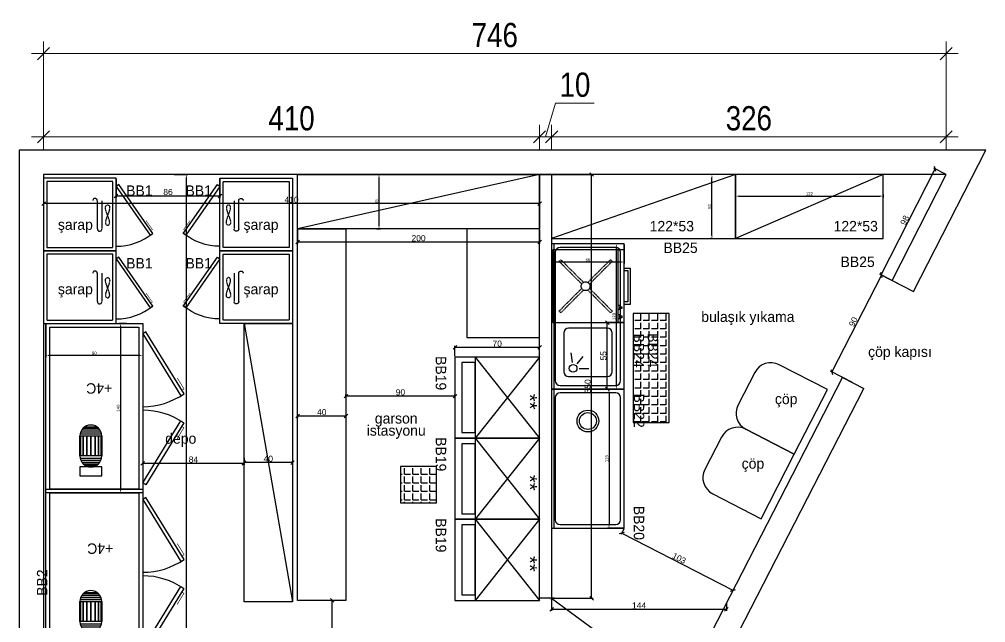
# Model space of a CAD drawing. Header units: millimetres. Extents: x -44968 to 8528, y -5302 to 23637.
# Drawn here: x -36218 to -35420, y 1274 to 1773 of the extents above; entities that cross this region are included whole.
import ezdxf
from ezdxf.enums import TextEntityAlignment as Align

# ---------------------------------------------------------------- set-up
doc = ezdxf.new("R2010")
doc.units = ezdxf.units.MM
doc.linetypes.add('DASHED', pattern=[0.75, 0.5, -0.25])
doc.layers.get('Defpoints').update_dxf_attribs({"color": 250})
doc.layers.add('Auto-SilikCizgiler', color=251, linetype='Continuous', lineweight=9)
doc.layers.add('S2000-002 Çizgi', color=7, linetype='Continuous')
doc.styles.add('olcu yazı', font='ARIALN.TTF')
doc.styles.get("Standard").update_dxf_attribs({"font": 'arial.ttf'})
doc.styles.add('TAKSİM', font='GOTHIC.TTF', dxfattribs={"height": 20})
doc.dimstyles.new('ISO-25', dxfattribs={"dimtxt": 2.5, "dimasz": 2.5, "dimexe": 1.25, "dimexo": 0.625, "dimtad": 1, "dimtxsty": 'Standard', "dimcen": 2.5, "dimadec": 0, "dimazin": 0, "dimtfac": 1, "dimtmove": 0, "dimatfit": 3, "dimfxl": 1, "dimarcsym": 0})
doc.dimstyles.new('OLCU50', dxfattribs={"dimtxt": 5, "dimasz": 3, "dimexe": 1.25, "dimexo": 0.625, "dimtad": 1, "dimdec": 0, "dimtxsty": 'Standard', "dimblk": 'OBLIQUE', "dimcen": 2.5, "dimclrd": 256, "dimclre": 251, "dimclrt": 25, "dimadec": 0, "dimazin": 0, "dimtfac": 1, "dimtdec": 0, "dimtmove": 0, "dimatfit": 3, "dimldrblk": 'OBLIQUE', "dimfxl": 1, "dimarcsym": 0})
doc.dimstyles.new('sinerji 1-10', dxfattribs={"dimscale": 10, "dimtxt": 2, "dimasz": 1, "dimexe": 1, "dimexo": 2, "dimgap": 0.5, "dimtad": 1, "dimdec": 1, "dimzin": 12, "dimtxsty": 'olcu yazı', "dimblk": 'OBLIQUE', "dimcen": 0.2, "dimdle": 1, "dimclrd": 256, "dimclre": 256, "dimclrt": 256, "dimadec": 0, "dimazin": 1, "dimtfac": 1, "dimtdec": 1, "dimtmove": 0, "dimatfit": 3, "dimldrblk": 'OBLIQUE', "dimfxl": 1.25, "dimlwd": -1, "dimlwe": -1, "dimarcsym": 0})

# ---------------------------------------------------------------- blocks, each defined once
blk = doc.blocks.new('A$C7ae13fb3')
at = {"layer": 'S2000-002 Çizgi'}
for points in [[(45.64, 90.27), (5.23, 62.13), (6.76, 60), (47.18, 88.14)], [(60, 60), (0, 60), (0, 0), (60, 0)]]:
    blk.add_lwpolyline(points, close=True, dxfattribs=at)
at = {"layer": 'S2000-002 Çizgi', "const_width": 0.438}
blk.add_lwpolyline([(43.3, 88.59), (42.31, 89.96), (36.44, 85.74), (34.94, 84.66)], dxfattribs=at)
at = {"layer": 'S2000-002 Çizgi', "linetype": 'DASHED'}
blk.add_lwpolyline([(57.37, 57.37), (2.63, 57.37), (2.63, 2.63), (57.37, 2.63)], close=True, dxfattribs=at)
for points in [[(18.58, 48.28), (41.95, 48.28, -1), (41.95, 44.48)], [(41.95, 44.48), (18.58, 44.48, 1), (18.58, 40.67)]]:
    blk.add_lwpolyline(points, format="xyb", dxfattribs=at)
at = {"layer": 'S2000-002 Çizgi', "linetype": 'DASHED', "ltscale": 0.1}
blk.add_lwpolyline([(36.6, 54.69), (35.32, 54.54), (33.83, 54.14), (32.19, 53.58), (30.49, 52.93), (28.78, 52.29), (27.15, 51.73), (25.66, 51.33), (24.38, 51.18), (23.38, 51.33), (22.66, 51.73), (22.24, 52.29), (22.09, 52.93), (22.24, 53.58), (22.66, 54.14), (23.38, 54.54), (24.38, 54.69), (25.66, 54.54), (27.15, 54.14), (28.78, 53.58), (30.49, 52.93), (32.19, 52.29), (33.83, 51.73), (35.32, 51.33), (36.6, 51.18), (37.6, 51.33), (38.31, 51.73), (38.74, 52.29), (38.89, 52.93), (38.74, 53.58), (38.31, 54.14), (37.6, 54.54)], close=True, dxfattribs=at)
at = {"layer": 'S2000-002 Çizgi'}
blk.add_arc((8.07, 60), 48.18, 0, 38.867, dxfattribs=at)
blk = doc.blocks.new('A$C167b831c')
blk.add_line((132.94, 31.57), (131.29, 34.24))
at = {"layer": 'S2000-002 Çizgi', "color": 4}
for p, q in [((22.98, 82.16), (22.98, 72.13)), ((24.1, 83.53), (24.1, 70.76)), ((25.47, 84.65), (25.47, 69.64)), ((27.03, 85.49), (27.03, 68.81)), ((28.73, 86), (28.73, 68.29)), ((48.8, 86), (48.8, 68.29)), ((50.49, 85.49), (50.49, 68.81)), ((52.05, 84.65), (52.05, 69.64)), ((53.42, 83.53), (53.42, 70.76)), ((54.54, 82.16), (54.54, 72.13))]:
    blk.add_line(p, q, dxfattribs=at)
at = {"layer": 'S2000-002 Çizgi'}
for p, q in [((131.29, 34.24), (80.18, 2.67)), ((81.83, 0), (132.94, 31.57)), ((80.18, 2.67), (81.83, 0))]:
    blk.add_line(p, q, dxfattribs=at)
for points in [[(0, 114.24), (140, 114.24), (140, 34.24), (0, 34.24)], [(57.82, 0.16), (6.61, 31.56), (8.25, 34.24), (59.46, 2.83)]]:
    blk.add_lwpolyline(points, close=True, dxfattribs=at)
at = {"layer": 'S2000-002 Çizgi', "linetype": 'DASHED'}
blk.add_lwpolyline([(3.13, 111.1), (136.87, 111.1), (136.87, 37.37), (3.13, 37.37)], close=True, dxfattribs=at)
at = {"layer": 'S2000-002 Çizgi', "color": 4}
for points in [[(21.46, 86.17), (13.94, 86.17), (13.94, 68.12), (21.46, 68.12)], [(30.49, 86.17), (47.04, 86.17), (47.04, 68.12), (30.49, 68.12)], [(30.49, 85.49), (47.04, 85.49), (47.04, 83.53), (30.49, 83.53)], [(30.49, 83.53), (47.04, 83.53), (47.04, 80.6), (30.49, 80.6)], [(30.49, 80.6), (47.04, 80.6), (47.04, 77.15), (30.49, 77.15)], [(30.49, 77.15), (47.04, 77.15), (47.04, 73.69), (30.49, 73.69)], [(30.49, 73.69), (47.04, 73.69), (47.04, 70.76), (30.49, 70.76)], [(30.49, 70.76), (47.04, 70.76), (47.04, 68.81), (30.49, 68.81)]]:
    blk.add_lwpolyline(points, close=True, dxfattribs=at)
at = {"layer": 'S2000-002 Çizgi', "const_width": 0.522}
for points in [[(54.89, 1.95), (53.83, 0.23), (46.47, 4.74), (44.59, 5.9)], [(84.75, 1.81), (85.81, 0.09), (93.15, 4.62), (95.03, 5.78)]]:
    blk.add_lwpolyline(points, dxfattribs=at)
at = {"layer": 'S2000-002 Çizgi', "color": 4}
for centre, start, end in [((30.49, 77.15), 90, 270), ((47.04, 77.15), 270, 90)]:
    blk.add_arc(centre, 9.03, start, end, dxfattribs=at)
at = {"layer": 'S2000-002 Çizgi'}
for centre, start, end in [((8.25, 34.24), 325.48839, 0), ((131.29, 34.24), 180, 214.69254)]:
    blk.add_arc(centre, 60.07, start, end, dxfattribs=at)
blk = doc.blocks.new('A$C521B02A0')
at = {"layer": 'S2000-002 Çizgi'}
blk.add_line((6.65, 10), (10.64, 10), dxfattribs=at)
for points in [[(0, 64), (0, 10), (60, 10), (60, 64)], [(0, 64), (0, 5), (60, 5), (60, 64)], [(3, 10), (6.65, 10), (6.65, 8.54), (3, 8.54)], [(3.97, 8.54), (5.43, 8.54), (5.43, 7.08), (3.97, 7.08)], [(10.64, 10), (14.29, 10), (14.29, 8.54), (10.64, 8.54)], [(11.61, 8.54), (13.07, 8.54), (13.07, 7.08), (11.61, 7.08)], [(45, 0), (15, 0), (15, 5), (45, 5)], [(43, 2), (17, 2), (17, 5), (43, 5)]]:
    blk.add_lwpolyline(points, close=True, dxfattribs=at)
at = {"layer": 'S2000-002 Çizgi', "linetype": 'DASHED'}
for points in [[(8.08, 57.42), (9.49, 58.84)], [(8.08, 57.42), (26.83, 38.67)], [(9.49, 58.84), (28.24, 40.09)], [(31.86, 40.19), (50.51, 58.84)], [(33.27, 38.77), (51.92, 57.42)], [(50.51, 58.84), (51.92, 57.42)], [(26.73, 35.06), (8.08, 16.41)], [(28.14, 33.64), (9.49, 15)], [(31.76, 33.74), (50.51, 15)], [(33.17, 35.16), (51.92, 16.41)], [(9.49, 15), (8.08, 16.41)], [(50.51, 15), (51.92, 16.41)]]:
    blk.add_lwpolyline(points, dxfattribs=at)
blk.add_circle((30, 36.92), 3.63, dxfattribs=at)
blk = doc.blocks.new('A$C8f6c1ec8')
at = {"layer": 'S2000-002 Çizgi'}
for points in [[(70, 0), (70, 67), (0, 67), (0, 0)], [(64.36, 4.59), (64.36, 62.41), (53.09, 62.41), (53.09, 4.59)]]:
    blk.add_lwpolyline(points, close=True, dxfattribs=at)
for points in [[(53.09, 0), (0, 67)], [(0, 0), (53.09, 67)], [(53.09, 0), (53.09, 67)]]:
    blk.add_lwpolyline(points, dxfattribs=at)
blk.add_text('**', height=12, rotation=90, dxfattribs=at).set_placement((13.99, 30.35))
blk = doc.blocks.new('_OBLIQUE')
at = {"color": 0, "linetype": 'ByBlock'}
blk.add_line((-0.5, -0.5), (0.5, 0.5), dxfattribs=at)
blk = doc.blocks.new('*D88')
at = {"layer": 'Auto-SilikCizgiler', "transparency": 16777216}
for p, q in [((-36198.49, 1664.72), (-36198.49, 1685.84)), ((-35788.49, 1664.72), (-35788.49, 1685.84)), ((-36208.49, 1675.84), (-35778.49, 1675.84))]:
    blk.add_line(p, q, dxfattribs=at)
at = {"layer": 'Defpoints', "color": 0, "transparency": 16777216}
for p in [(-35788.49, 1675.84), (-36198.49, 1644.72), (-35788.49, 1644.72)]:
    blk.add_point(p, dxfattribs=at)
at = {"layer": 'Auto-SilikCizgiler', "transparency": 16777216, "xscale": 10, "yscale": 10, "zscale": 10, "rotation": 180}
blk.add_blockref('_OBLIQUE', (-36198.49, 1675.84), dxfattribs=at)
at = {"layer": 'Auto-SilikCizgiler', "transparency": 16777216, "xscale": 10, "yscale": 10, "zscale": 10}
blk.add_blockref('_OBLIQUE', (-35788.49, 1675.84), dxfattribs=at)
at = {"layer": 'Auto-SilikCizgiler', "transparency": 16777216, "insert": (-35993.49, 1691.05), "char_height": 20, "attachment_point": 5, "style": 'olcu yazı'}
blk.add_mtext('410', dxfattribs=at)
blk = doc.blocks.new('*D89')
at = {"layer": 'Auto-SilikCizgiler', "transparency": 16777216}
for p, q in [((-35783.49, 1675.84), (-35775.18, 1703.55)), ((-35775.18, 1703.55), (-35743.28, 1703.55)), ((-35788.49, 1664.72), (-35788.49, 1685.84)), ((-35778.49, 1664.72), (-35778.49, 1685.84)), ((-35798.49, 1675.84), (-35768.49, 1675.84))]:
    blk.add_line(p, q, dxfattribs=at)
at = {"layer": 'Defpoints', "color": 0, "transparency": 16777216}
for p in [(-35778.49, 1675.84), (-35788.49, 1644.72), (-35778.49, 1644.72)]:
    blk.add_point(p, dxfattribs=at)
at = {"layer": 'Auto-SilikCizgiler', "transparency": 16777216, "xscale": 10, "yscale": 10, "zscale": 10, "rotation": 180}
blk.add_blockref('_OBLIQUE', (-35788.49, 1675.84), dxfattribs=at)
at = {"layer": 'Auto-SilikCizgiler', "transparency": 16777216, "xscale": 10, "yscale": 10, "zscale": 10}
blk.add_blockref('_OBLIQUE', (-35778.49, 1675.84), dxfattribs=at)
at = {"layer": 'Auto-SilikCizgiler', "transparency": 16777216, "insert": (-35759.23, 1718.76), "char_height": 20, "attachment_point": 5, "style": 'olcu yazı'}
blk.add_mtext('10', dxfattribs=at)
blk = doc.blocks.new('*D90')
at = {"layer": 'Auto-SilikCizgiler', "transparency": 16777216}
for p, q in [((-35778.49, 1664.72), (-35778.49, 1685.84)), ((-35452.49, 1664.72), (-35452.49, 1685.84)), ((-35788.49, 1675.84), (-35442.49, 1675.84))]:
    blk.add_line(p, q, dxfattribs=at)
at = {"layer": 'Defpoints', "color": 0, "transparency": 16777216}
for p in [(-35452.49, 1675.84), (-35778.49, 1644.72), (-35452.49, 1644.72)]:
    blk.add_point(p, dxfattribs=at)
at = {"layer": 'Auto-SilikCizgiler', "transparency": 16777216, "xscale": 10, "yscale": 10, "zscale": 10, "rotation": 180}
blk.add_blockref('_OBLIQUE', (-35778.49, 1675.84), dxfattribs=at)
at = {"layer": 'Auto-SilikCizgiler', "transparency": 16777216, "xscale": 10, "yscale": 10, "zscale": 10}
blk.add_blockref('_OBLIQUE', (-35452.49, 1675.84), dxfattribs=at)
at = {"layer": 'Auto-SilikCizgiler', "transparency": 16777216, "insert": (-35615.49, 1691.05), "char_height": 20, "attachment_point": 5, "style": 'olcu yazı'}
blk.add_mtext('326', dxfattribs=at)
blk = doc.blocks.new('*D92')
at = {"color": 251, "lineweight": -2, "transparency": 16777216}
for p, q in [((-36032.7, 1407.28), (-36032.7, 1407.91)), ((-35992.7, 1407.28), (-35992.7, 1407.91))]:
    blk.add_line(p, q, dxfattribs=at)
at = {"lineweight": -2, "transparency": 16777216}
blk.add_line((-35992.7, 1406.66), (-36032.7, 1406.66), dxfattribs=at)
at = {"layer": 'Defpoints', "color": 0, "transparency": 16777216}
for p in [(-36032.7, 1406.66), (-36032.7, 1406.66), (-35992.7, 1406.66)]:
    blk.add_point(p, dxfattribs=at)
at = {"lineweight": -2, "transparency": 16777216, "xscale": 3, "yscale": 3, "zscale": 3, "rotation": 180}
blk.add_blockref('_OBLIQUE', (-36032.7, 1406.66), dxfattribs=at)
at = {"lineweight": -2, "transparency": 16777216, "xscale": 3, "yscale": 3, "zscale": 3}
blk.add_blockref('_OBLIQUE', (-35992.7, 1406.66), dxfattribs=at)
at = {"color": 25, "transparency": 16777216, "insert": (-36012.7, 1409.84), "char_height": 5, "attachment_point": 5}
blk.add_mtext('40', dxfattribs=at)
blk = doc.blocks.new('*D93')
at = {"color": 251, "lineweight": -2, "transparency": 16777216}
for p, q in [((-36116.47, 1410.6), (-36116.47, 1404.72)), ((-36032.7, 1410.6), (-36032.7, 1404.72))]:
    blk.add_line(p, q, dxfattribs=at)
at = {"lineweight": -2, "transparency": 16777216}
blk.add_line((-36032.7, 1405.97), (-36116.47, 1405.97), dxfattribs=at)
at = {"layer": 'Defpoints', "color": 0, "transparency": 16777216}
for p in [(-36116.47, 1411.23), (-36116.47, 1405.97), (-36032.7, 1411.23)]:
    blk.add_point(p, dxfattribs=at)
at = {"lineweight": -2, "transparency": 16777216, "xscale": 3, "yscale": 3, "zscale": 3, "rotation": 180}
blk.add_blockref('_OBLIQUE', (-36116.47, 1405.97), dxfattribs=at)
at = {"lineweight": -2, "transparency": 16777216, "xscale": 3, "yscale": 3, "zscale": 3}
blk.add_blockref('_OBLIQUE', (-36032.7, 1405.97), dxfattribs=at)
at = {"color": 25, "transparency": 16777216, "insert": (-36074.58, 1409.15), "char_height": 5, "attachment_point": 5}
blk.add_mtext('84', dxfattribs=at)
blk = doc.blocks.new('*D94')
at = {"color": 251, "lineweight": -2, "transparency": 16777216}
for p, q in [((-36138.49, 1641.03), (-36138.49, 1625.81)), ((-36052.7, 1641.03), (-36052.7, 1625.81))]:
    blk.add_line(p, q, dxfattribs=at)
at = {"lineweight": -2, "transparency": 16777216}
blk.add_line((-36138.49, 1627.06), (-36052.7, 1627.06), dxfattribs=at)
at = {"layer": 'Defpoints', "color": 0, "transparency": 16777216}
for p in [(-36138.49, 1641.66), (-36052.7, 1641.66), (-36052.7, 1627.06)]:
    blk.add_point(p, dxfattribs=at)
at = {"lineweight": -2, "transparency": 16777216, "xscale": 3, "yscale": 3, "zscale": 3, "rotation": 180}
blk.add_blockref('_OBLIQUE', (-36138.49, 1627.06), dxfattribs=at)
at = {"lineweight": -2, "transparency": 16777216, "xscale": 3, "yscale": 3, "zscale": 3}
blk.add_blockref('_OBLIQUE', (-36052.7, 1627.06), dxfattribs=at)
at = {"color": 25, "transparency": 16777216, "insert": (-36095.6, 1630.23), "char_height": 5, "attachment_point": 5}
blk.add_mtext('86', dxfattribs=at)
blk = doc.blocks.new('*D95')
at = {"color": 251, "lineweight": -2, "transparency": 16777216}
for p, q in [((-35988.49, 1445.66), (-35988.49, 1443.91)), ((-35948.49, 1445.66), (-35948.49, 1443.91))]:
    blk.add_line(p, q, dxfattribs=at)
at = {"lineweight": -2, "transparency": 16777216}
blk.add_line((-35948.49, 1445.16), (-35988.49, 1445.16), dxfattribs=at)
at = {"layer": 'Defpoints', "color": 0, "transparency": 16777216}
for p in [(-35988.49, 1446.29), (-35948.49, 1446.29), (-35988.49, 1445.16)]:
    blk.add_point(p, dxfattribs=at)
at = {"lineweight": -2, "transparency": 16777216, "xscale": 3, "yscale": 3, "zscale": 3, "rotation": 180}
blk.add_blockref('_OBLIQUE', (-35988.49, 1445.16), dxfattribs=at)
at = {"lineweight": -2, "transparency": 16777216, "xscale": 3, "yscale": 3, "zscale": 3}
blk.add_blockref('_OBLIQUE', (-35948.49, 1445.16), dxfattribs=at)
at = {"color": 25, "transparency": 16777216, "insert": (-35968.49, 1448.34), "char_height": 5, "attachment_point": 5}
blk.add_mtext('40', dxfattribs=at)
blk = doc.blocks.new('*D96')
at = {"color": 251, "lineweight": -2, "transparency": 16777216}
for p, q in [((-35858.49, 1494.48), (-35858.49, 1503.04)), ((-35788.49, 1494.48), (-35788.49, 1503.04))]:
    blk.add_line(p, q, dxfattribs=at)
at = {"lineweight": -2, "transparency": 16777216}
blk.add_line((-35788.49, 1501.79), (-35858.49, 1501.79), dxfattribs=at)
at = {"layer": 'Defpoints', "color": 0, "transparency": 16777216}
for p in [(-35858.49, 1501.79), (-35858.49, 1493.85), (-35788.49, 1493.85)]:
    blk.add_point(p, dxfattribs=at)
at = {"lineweight": -2, "transparency": 16777216, "xscale": 3, "yscale": 3, "zscale": 3, "rotation": 180}
blk.add_blockref('_OBLIQUE', (-35858.49, 1501.79), dxfattribs=at)
at = {"lineweight": -2, "transparency": 16777216, "xscale": 3, "yscale": 3, "zscale": 3}
blk.add_blockref('_OBLIQUE', (-35788.49, 1501.79), dxfattribs=at)
at = {"color": 25, "transparency": 16777216, "insert": (-35823.49, 1504.97), "char_height": 5, "attachment_point": 5}
blk.add_mtext('70', dxfattribs=at)
blk = doc.blocks.new('*D97')
at = {"color": 251, "lineweight": -2, "transparency": 16777216}
for p, q in [((-36198.49, 1644.1), (-36198.49, 1619.39)), ((-35788.49, 1644.1), (-35788.49, 1619.39))]:
    blk.add_line(p, q, dxfattribs=at)
at = {"lineweight": -2, "transparency": 16777216}
blk.add_line((-35788.49, 1620.64), (-36198.49, 1620.64), dxfattribs=at)
at = {"layer": 'Defpoints', "color": 0, "transparency": 16777216}
for p in [(-36198.49, 1644.72), (-35788.49, 1644.72), (-36198.49, 1620.64)]:
    blk.add_point(p, dxfattribs=at)
at = {"lineweight": -2, "transparency": 16777216, "xscale": 3, "yscale": 3, "zscale": 3, "rotation": 180}
blk.add_blockref('_OBLIQUE', (-36198.49, 1620.64), dxfattribs=at)
at = {"lineweight": -2, "transparency": 16777216, "xscale": 3, "yscale": 3, "zscale": 3}
blk.add_blockref('_OBLIQUE', (-35788.49, 1620.64), dxfattribs=at)
at = {"color": 25, "transparency": 16777216, "insert": (-35993.49, 1623.82), "char_height": 5, "attachment_point": 5}
blk.add_mtext('410', dxfattribs=at)
blk = doc.blocks.new('*D75')
at = {"color": 251, "lineweight": -2, "transparency": 16777216}
for p, q in [((-35959.12, 1292.85), (-35961.17, 1292.85)), ((-35959.12, 1170.54), (-35961.17, 1170.54))]:
    blk.add_line(p, q, dxfattribs=at)
at = {"lineweight": -2, "transparency": 16777216}
blk.add_line((-35959.92, 1170.54), (-35959.92, 1292.85), dxfattribs=at)
at = {"layer": 'Defpoints', "color": 0, "transparency": 16777216}
for p in [(-35959.92, 1292.85), (-35958.49, 1292.85), (-35958.49, 1170.54)]:
    blk.add_point(p, dxfattribs=at)
at = {"lineweight": -2, "transparency": 16777216, "xscale": 3, "yscale": 3, "zscale": 3}
for p, rotation in [((-35959.92, 1292.85), 90), ((-35959.92, 1170.54), 270)]:
    blk.add_blockref('_OBLIQUE', p, dxfattribs=dict(at, rotation=rotation))
at = {"color": 25, "transparency": 16777216, "insert": (-35963.06, 1231.7), "char_height": 5, "attachment_point": 5, "rotation": 90}
blk.add_mtext('122', dxfattribs=at)
blk = doc.blocks.new('*D76')
at = {"color": 251, "lineweight": -2, "transparency": 16777216}
for p, q in [((-35778.49, 1294), (-35778.49, 1284.23)), ((-35634, 1290.41), (-35634, 1284.23))]:
    blk.add_line(p, q, dxfattribs=at)
at = {"lineweight": -2, "transparency": 16777216}
blk.add_line((-35778.49, 1285.48), (-35634, 1285.48), dxfattribs=at)
at = {"layer": 'Defpoints', "color": 0, "transparency": 16777216}
for p in [(-35778.49, 1294.63), (-35634, 1291.04), (-35634, 1285.48)]:
    blk.add_point(p, dxfattribs=at)
at = {"lineweight": -2, "transparency": 16777216, "xscale": 3, "yscale": 3, "zscale": 3, "rotation": 180}
blk.add_blockref('_OBLIQUE', (-35778.49, 1285.48), dxfattribs=at)
at = {"lineweight": -2, "transparency": 16777216, "xscale": 3, "yscale": 3, "zscale": 3}
blk.add_blockref('_OBLIQUE', (-35634, 1285.48), dxfattribs=at)
at = {"color": 25, "transparency": 16777216, "insert": (-35706.25, 1288.61), "char_height": 5, "attachment_point": 5}
blk.add_mtext('144', dxfattribs=at)
blk = doc.blocks.new('*D77')
at = {"color": 251, "lineweight": -2, "transparency": 16777216}
for p, q in [((-35778.86, 1294.13), (-35779.24, 1293.62)), ((-35672.57, 1215.77), (-35672.94, 1215.26))]:
    blk.add_line(p, q, dxfattribs=at)
at = {"lineweight": -2, "transparency": 16777216}
blk.add_line((-35778.49, 1294.63), (-35672.2, 1216.27), dxfattribs=at)
at = {"layer": 'Defpoints', "color": 0, "transparency": 16777216}
for p in [(-35778.49, 1294.63), (-35672.2, 1216.27), (-35672.2, 1216.27)]:
    blk.add_point(p, dxfattribs=at)
at = {"lineweight": -2, "transparency": 16777216, "xscale": 3, "yscale": 3, "zscale": 3}
for p, rotation in [((-35778.49, 1294.63), 143.6019910184837), ((-35672.2, 1216.27), 323.6019910184838)]:
    blk.add_blockref('_OBLIQUE', p, dxfattribs=dict(at, rotation=rotation))
at = {"color": 25, "transparency": 16777216, "insert": (-35723.46, 1258.01), "char_height": 5, "attachment_point": 5, "rotation": 323.60199}
blk.add_mtext('132', dxfattribs=at)
blk = doc.blocks.new('*D78')
at = {"color": 251, "lineweight": -2, "transparency": 16777216}
for p, q in [((-35718.78, 1351.85), (-35721.14, 1347.25)), ((-35626.82, 1304.61), (-35629.18, 1300.01))]:
    blk.add_line(p, q, dxfattribs=at)
at = {"lineweight": -2, "transparency": 16777216}
blk.add_line((-35720.57, 1348.36), (-35628.61, 1301.12), dxfattribs=at)
at = {"layer": 'Defpoints', "color": 0, "transparency": 16777216}
for p in [(-35718.49, 1352.41), (-35626.53, 1305.17), (-35628.61, 1301.12)]:
    blk.add_point(p, dxfattribs=at)
at = {"lineweight": -2, "transparency": 16777216, "xscale": 3, "yscale": 3, "zscale": 3}
for p, rotation in [((-35720.57, 1348.36), 152.8101804904642), ((-35628.61, 1301.12), 332.8101804904642)]:
    blk.add_blockref('_OBLIQUE', p, dxfattribs=dict(at, rotation=rotation))
at = {"color": 25, "transparency": 16777216, "insert": (-35673.14, 1327.57), "char_height": 5, "attachment_point": 5, "rotation": 332.81018}
blk.add_mtext('103', dxfattribs=at)
blk = doc.blocks.new('*D79')
at = {"color": 251, "lineweight": -2, "transparency": 16777216}
for p, q in [((-35719.12, 1522.41), (-35733.74, 1522.41)), ((-35719.12, 1467.41), (-35733.74, 1467.41))]:
    blk.add_line(p, q, dxfattribs=at)
at = {"lineweight": -2, "transparency": 16777216}
blk.add_line((-35732.49, 1467.41), (-35732.49, 1522.41), dxfattribs=at)
at = {"layer": 'Defpoints', "color": 0, "transparency": 16777216}
for p in [(-35732.49, 1522.41), (-35718.49, 1522.41), (-35718.49, 1467.41)]:
    blk.add_point(p, dxfattribs=at)
at = {"lineweight": -2, "transparency": 16777216, "xscale": 3, "yscale": 3, "zscale": 3}
for p, rotation in [((-35732.49, 1522.41), 90), ((-35732.49, 1467.41), 270)]:
    blk.add_blockref('_OBLIQUE', p, dxfattribs=dict(at, rotation=rotation))
at = {"color": 25, "transparency": 16777216, "insert": (-35735.66, 1494.91), "char_height": 5, "attachment_point": 5, "rotation": 90}
blk.add_mtext('55', dxfattribs=at)
blk = doc.blocks.new('*D72')
at = {"color": 251, "lineweight": -2, "transparency": 16777216}
for p, q in [((-35777.87, 1644.72), (-35744.19, 1644.72)), ((-35777.87, 1294.63), (-35744.19, 1294.63))]:
    blk.add_line(p, q, dxfattribs=at)
at = {"lineweight": -2, "transparency": 16777216}
blk.add_line((-35745.44, 1294.63), (-35745.44, 1644.72), dxfattribs=at)
at = {"layer": 'Defpoints', "color": 0, "transparency": 16777216}
for p in [(-35778.49, 1644.72), (-35745.44, 1644.72), (-35778.49, 1294.63)]:
    blk.add_point(p, dxfattribs=at)
at = {"lineweight": -2, "transparency": 16777216, "xscale": 3, "yscale": 3, "zscale": 3}
for p, rotation in [((-35745.44, 1644.72), 90), ((-35745.44, 1294.63), 270)]:
    blk.add_blockref('_OBLIQUE', p, dxfattribs=dict(at, rotation=rotation))
at = {"color": 25, "transparency": 16777216, "insert": (-35748.62, 1469.68), "char_height": 5, "attachment_point": 5, "rotation": 90}
blk.add_mtext('350', dxfattribs=at)
blk = doc.blocks.new('*D80')
at = {"lineweight": -2, "transparency": 16777216}
blk.add_line((-35506.12, 1561.72), (-35461.48, 1649.3), dxfattribs=at)
at = {"color": 251, "lineweight": -2, "transparency": 16777216}
for p, q in [((-35453.05, 1645), (-35462.59, 1649.87)), ((-35497.69, 1557.42), (-35507.23, 1562.28))]:
    blk.add_line(p, q, dxfattribs=at)
at = {"layer": 'Defpoints', "color": 0, "transparency": 16777216}
for p in [(-35461.48, 1649.3), (-35452.49, 1644.72), (-35497.13, 1557.14)]:
    blk.add_point(p, dxfattribs=at)
at = {"lineweight": -2, "transparency": 16777216, "xscale": 3, "yscale": 3, "zscale": 3}
for p, rotation in [((-35461.48, 1649.3), 62.99259970448917), ((-35506.12, 1561.72), 242.9925997044892)]:
    blk.add_blockref('_OBLIQUE', p, dxfattribs=dict(at, rotation=rotation))
at = {"color": 25, "transparency": 16777216, "insert": (-35486.63, 1606.95), "char_height": 5, "attachment_point": 5, "rotation": 62.9926}
blk.add_mtext('98', dxfattribs=at)
blk = doc.blocks.new('*D81')
at = {"lineweight": -2, "transparency": 16777216}
blk.add_line((-35505.82, 1561.6), (-35546.92, 1481.53), dxfattribs=at)
at = {"color": 251, "lineweight": -2, "transparency": 16777216}
for p, q in [((-35488.79, 1552.86), (-35506.94, 1562.17)), ((-35529.88, 1472.79), (-35548.03, 1482.1))]:
    blk.add_line(p, q, dxfattribs=at)
at = {"layer": 'Defpoints', "color": 0, "transparency": 16777216}
for p in [(-35488.24, 1552.57), (-35546.92, 1481.53), (-35529.33, 1472.5)]:
    blk.add_point(p, dxfattribs=at)
at = {"lineweight": -2, "transparency": 16777216, "xscale": 3, "yscale": 3, "zscale": 3}
for p, rotation in [((-35505.82, 1561.6), 62.83347369535251), ((-35546.92, 1481.53), 242.8334736953526)]:
    blk.add_blockref('_OBLIQUE', p, dxfattribs=dict(at, rotation=rotation))
at = {"color": 25, "transparency": 16777216, "insert": (-35529.2, 1523.01), "char_height": 5, "attachment_point": 5, "rotation": 62.83347}
blk.add_mtext('90', dxfattribs=at)
blk = doc.blocks.new('*D74')
at = {"layer": 'Auto-SilikCizgiler', "transparency": 16777216}
for p, q in [((-36198.49, 1664.72), (-36198.49, 1754.6)), ((-35452.49, 1664.72), (-35452.49, 1754.6)), ((-36208.49, 1744.6), (-35442.49, 1744.6))]:
    blk.add_line(p, q, dxfattribs=at)
at = {"layer": 'Defpoints', "color": 0, "transparency": 16777216}
for p in [(-35452.49, 1744.6), (-36198.49, 1644.72), (-35452.49, 1644.72)]:
    blk.add_point(p, dxfattribs=at)
at = {"layer": 'Auto-SilikCizgiler', "transparency": 16777216, "xscale": 10, "yscale": 10, "zscale": 10, "rotation": 180}
blk.add_blockref('_OBLIQUE', (-36198.49, 1744.6), dxfattribs=at)
at = {"layer": 'Auto-SilikCizgiler', "transparency": 16777216, "xscale": 10, "yscale": 10, "zscale": 10}
blk.add_blockref('_OBLIQUE', (-35452.49, 1744.6), dxfattribs=at)
at = {"layer": 'Auto-SilikCizgiler', "transparency": 16777216, "insert": (-35825.49, 1759.81), "char_height": 20, "attachment_point": 5, "style": 'olcu yazı'}
blk.add_mtext('746', dxfattribs=at)
blk = doc.blocks.new('*D85')
at = {"color": 251, "lineweight": -2, "transparency": 16777216}
for p, q in [((-35948.49, 1460.98), (-35948.49, 1462.81)), ((-35858.49, 1460.98), (-35858.49, 1462.81))]:
    blk.add_line(p, q, dxfattribs=at)
at = {"lineweight": -2, "transparency": 16777216}
blk.add_line((-35858.49, 1461.56), (-35948.49, 1461.56), dxfattribs=at)
at = {"layer": 'Defpoints', "color": 0, "transparency": 16777216}
for p in [(-35948.49, 1461.56), (-35948.49, 1460.35), (-35858.49, 1460.35)]:
    blk.add_point(p, dxfattribs=at)
at = {"lineweight": -2, "transparency": 16777216, "xscale": 3, "yscale": 3, "zscale": 3, "rotation": 180}
blk.add_blockref('_OBLIQUE', (-35948.49, 1461.56), dxfattribs=at)
at = {"lineweight": -2, "transparency": 16777216, "xscale": 3, "yscale": 3, "zscale": 3}
blk.add_blockref('_OBLIQUE', (-35858.49, 1461.56), dxfattribs=at)
at = {"color": 25, "transparency": 16777216, "insert": (-35903.49, 1464.73), "char_height": 5, "attachment_point": 5}
blk.add_mtext('90', dxfattribs=at)
blk = doc.blocks.new('*D86')
at = {"color": 251, "lineweight": -2, "transparency": 16777216}
for p, q in [((-35988.49, 1599.1), (-35988.49, 1587.66)), ((-35788.49, 1599.1), (-35788.49, 1587.66))]:
    blk.add_line(p, q, dxfattribs=at)
at = {"lineweight": -2, "transparency": 16777216}
blk.add_line((-35788.49, 1588.91), (-35988.49, 1588.91), dxfattribs=at)
at = {"layer": 'Defpoints', "color": 0, "transparency": 16777216}
for p in [(-35988.49, 1599.72), (-35788.49, 1599.72), (-35988.49, 1588.91)]:
    blk.add_point(p, dxfattribs=at)
at = {"lineweight": -2, "transparency": 16777216, "xscale": 3, "yscale": 3, "zscale": 3, "rotation": 180}
blk.add_blockref('_OBLIQUE', (-35988.49, 1588.91), dxfattribs=at)
at = {"lineweight": -2, "transparency": 16777216, "xscale": 3, "yscale": 3, "zscale": 3}
blk.add_blockref('_OBLIQUE', (-35788.49, 1588.91), dxfattribs=at)
at = {"color": 25, "transparency": 16777216, "insert": (-35888.49, 1592.09), "char_height": 5, "attachment_point": 5}
blk.add_mtext('200', dxfattribs=at)
blk = doc.blocks.new('*D477')
at = {"color": 0, "lineweight": -2, "transparency": 16777216}
for p, q in [((-35645.44, 1644.72), (-35647.25, 1644.72)), ((-35646, 1594.22), (-35646, 1642.22)), ((-35645.44, 1591.72), (-35647.25, 1591.72))]:
    blk.add_line(p, q, dxfattribs=at)
at = {"color": 0, "transparency": 16777216}
for points in [[(-35646.42, 1642.22), (-35645.58, 1642.22), (-35646, 1644.72)], [(-35646.42, 1594.22), (-35645.58, 1594.22), (-35646, 1591.72)]]:
    blk.add_solid(points, dxfattribs=at)
at = {"layer": 'Defpoints', "color": 0, "transparency": 16777216}
for p in [(-35646, 1644.72), (-35644.81, 1644.72), (-35644.81, 1591.72)]:
    blk.add_point(p, dxfattribs=at)
at = {"color": 0, "transparency": 16777216, "insert": (-35647.9, 1618.22), "char_height": 2.5, "attachment_point": 5, "rotation": 90}
blk.add_mtext('53', dxfattribs=at)
blk = doc.blocks.new('*D478')
at = {"color": 0, "lineweight": -2, "transparency": 16777216}
for p, q in [((-35778.49, 1586.78), (-35778.49, 1571.13)), ((-35718.49, 1586.78), (-35718.49, 1571.13)), ((-35720.99, 1572.38), (-35775.99, 1572.38))]:
    blk.add_line(p, q, dxfattribs=at)
at = {"color": 0, "transparency": 16777216}
for points in [[(-35775.99, 1572.8), (-35775.99, 1571.97), (-35778.49, 1572.38)], [(-35720.99, 1572.8), (-35720.99, 1571.97), (-35718.49, 1572.38)]]:
    blk.add_solid(points, dxfattribs=at)
at = {"layer": 'Defpoints', "color": 0, "transparency": 16777216}
for p in [(-35778.49, 1587.41), (-35718.49, 1587.41), (-35778.49, 1572.38)]:
    blk.add_point(p, dxfattribs=at)
at = {"color": 0, "transparency": 16777216, "insert": (-35748.49, 1574.28), "char_height": 2.5, "attachment_point": 5}
blk.add_mtext('60', dxfattribs=at)
blk = doc.blocks.new('*D479')
at = {"color": 0, "lineweight": -2, "transparency": 16777216}
for p, q in [((-35719.12, 1587.41), (-35726.31, 1587.41)), ((-35725.06, 1584.91), (-35725.06, 1469.91)), ((-35719.12, 1467.41), (-35726.31, 1467.41))]:
    blk.add_line(p, q, dxfattribs=at)
at = {"color": 0, "transparency": 16777216}
for points in [[(-35725.48, 1584.91), (-35724.64, 1584.91), (-35725.06, 1587.41)], [(-35725.48, 1469.91), (-35724.64, 1469.91), (-35725.06, 1467.41)]]:
    blk.add_solid(points, dxfattribs=at)
at = {"layer": 'Defpoints', "color": 0, "transparency": 16777216}
for p in [(-35718.49, 1587.41), (-35725.06, 1467.41), (-35718.49, 1467.41)]:
    blk.add_point(p, dxfattribs=at)
at = {"color": 0, "transparency": 16777216, "insert": (-35726.96, 1527.41), "char_height": 2.5, "attachment_point": 5, "rotation": 90}
blk.add_mtext('120', dxfattribs=at)
blk = doc.blocks.new('*D480')
at = {"color": 0, "lineweight": -2, "transparency": 16777216}
for p, q in [((-35719.12, 1467.41), (-35732.32, 1467.41)), ((-35731.07, 1464.91), (-35731.07, 1354.91)), ((-35719.12, 1352.41), (-35732.32, 1352.41))]:
    blk.add_line(p, q, dxfattribs=at)
at = {"color": 0, "transparency": 16777216}
for points in [[(-35731.49, 1464.91), (-35730.65, 1464.91), (-35731.07, 1467.41)], [(-35731.49, 1354.91), (-35730.65, 1354.91), (-35731.07, 1352.41)]]:
    blk.add_solid(points, dxfattribs=at)
at = {"layer": 'Defpoints', "color": 0, "transparency": 16777216}
for p in [(-35718.49, 1467.41), (-35731.07, 1352.41), (-35718.49, 1352.41)]:
    blk.add_point(p, dxfattribs=at)
at = {"color": 0, "transparency": 16777216, "insert": (-35732.97, 1409.91), "char_height": 2.5, "attachment_point": 5, "rotation": 90}
blk.add_mtext('115', dxfattribs=at)
blk = doc.blocks.new('*D484')
at = {"color": 0, "lineweight": -2, "transparency": 16777216}
for p, q in [((-36196.47, 1521.03), (-36196.47, 1493.92)), ((-36116.47, 1521.03), (-36116.47, 1493.92)), ((-36118.97, 1495.17), (-36193.97, 1495.17))]:
    blk.add_line(p, q, dxfattribs=at)
at = {"color": 0, "transparency": 16777216}
for points in [[(-36193.97, 1495.59), (-36193.97, 1494.76), (-36196.47, 1495.17)], [(-36118.97, 1495.59), (-36118.97, 1494.76), (-36116.47, 1495.17)]]:
    blk.add_solid(points, dxfattribs=at)
at = {"layer": 'Defpoints', "color": 0, "transparency": 16777216}
for p in [(-36196.47, 1521.66), (-36116.47, 1521.66), (-36196.47, 1495.17)]:
    blk.add_point(p, dxfattribs=at)
at = {"color": 0, "transparency": 16777216, "insert": (-36156.47, 1497.08), "char_height": 2.5, "attachment_point": 5}
blk.add_mtext('80', dxfattribs=at)
blk = doc.blocks.new('*D485')
at = {"color": 0, "lineweight": -2, "transparency": 16777216}
for p, q in [((-36129.95, 1521.66), (-36136.16, 1521.66)), ((-36134.91, 1519.16), (-36134.91, 1384.16)), ((-36117.09, 1381.66), (-36136.16, 1381.66))]:
    blk.add_line(p, q, dxfattribs=at)
at = {"color": 0, "transparency": 16777216}
for points in [[(-36135.33, 1519.16), (-36134.5, 1519.16), (-36134.91, 1521.66)], [(-36135.33, 1384.16), (-36134.5, 1384.16), (-36134.91, 1381.66)]]:
    blk.add_solid(points, dxfattribs=at)
at = {"layer": 'Defpoints', "color": 0, "transparency": 16777216}
for p in [(-36129.32, 1521.66), (-36134.91, 1381.66), (-36116.47, 1381.66)]:
    blk.add_point(p, dxfattribs=at)
at = {"color": 0, "transparency": 16777216, "insert": (-36136.81, 1451.66), "char_height": 2.5, "attachment_point": 5, "rotation": 90}
blk.add_mtext('140', dxfattribs=at)
blk = doc.blocks.new('*D492')
at = {"color": 0, "lineweight": -2, "transparency": 16777216}
for p, q in [((-35923.36, 1644.72), (-35919.97, 1644.72)), ((-35921.22, 1642.22), (-35921.22, 1602.22)), ((-35923.36, 1599.72), (-35919.97, 1599.72))]:
    blk.add_line(p, q, dxfattribs=at)
at = {"color": 0, "transparency": 16777216}
for points in [[(-35921.63, 1642.22), (-35920.8, 1642.22), (-35921.22, 1644.72)], [(-35921.63, 1602.22), (-35920.8, 1602.22), (-35921.22, 1599.72)]]:
    blk.add_solid(points, dxfattribs=at)
at = {"layer": 'Defpoints', "color": 0, "transparency": 16777216}
for p in [(-35923.98, 1644.72), (-35923.98, 1599.72), (-35921.22, 1599.72)]:
    blk.add_point(p, dxfattribs=at)
at = {"color": 0, "transparency": 16777216, "insert": (-35923.11, 1622.22), "char_height": 2.5, "attachment_point": 5, "rotation": 90}
blk.add_mtext('45', dxfattribs=at)
blk = doc.blocks.new('*D493')
at = {"color": 0, "lineweight": -2, "transparency": 16777216}
for p, q in [((-35626.49, 1628.15), (-35626.49, 1625.62)), ((-35623.99, 1626.87), (-35506.99, 1626.87)), ((-35504.49, 1628.15), (-35504.49, 1625.62))]:
    blk.add_line(p, q, dxfattribs=at)
at = {"color": 0, "transparency": 16777216}
for points in [[(-35623.99, 1627.28), (-35623.99, 1626.45), (-35626.49, 1626.87)], [(-35506.99, 1627.28), (-35506.99, 1626.45), (-35504.49, 1626.87)]]:
    blk.add_solid(points, dxfattribs=at)
at = {"layer": 'Defpoints', "color": 0, "transparency": 16777216}
for p in [(-35626.49, 1628.78), (-35504.49, 1628.78), (-35504.49, 1626.87)]:
    blk.add_point(p, dxfattribs=at)
at = {"color": 0, "transparency": 16777216, "insert": (-35565.49, 1628.75), "char_height": 2.5, "attachment_point": 5}
blk.add_mtext('122', dxfattribs=at)
blk = doc.blocks.new('*D510')
at = {"color": 0, "lineweight": -2, "transparency": 16777216}
for p, q in [((-36090.64, 1644.72), (-36079.22, 1644.72)), ((-36080.47, 1642.22), (-36080.47, 877.22)), ((-36090.64, 874.72), (-36079.22, 874.72))]:
    blk.add_line(p, q, dxfattribs=at)
at = {"color": 0, "transparency": 16777216}
for points in [[(-36080.89, 1642.22), (-36080.05, 1642.22), (-36080.47, 1644.72)], [(-36080.89, 877.22), (-36080.05, 877.22), (-36080.47, 874.72)]]:
    blk.add_solid(points, dxfattribs=at)
at = {"layer": 'Defpoints', "color": 0, "transparency": 16777216}
for p in [(-36091.27, 1644.72), (-36091.27, 874.72), (-36080.47, 874.72)]:
    blk.add_point(p, dxfattribs=at)
at = {"color": 0, "transparency": 16777216, "insert": (-36082.37, 1259.72), "char_height": 2.5, "attachment_point": 5, "rotation": 90}
blk.add_mtext('770', dxfattribs=at)

msp = doc.modelspace()

# ---------------------------------------------------------------- hatches: boundary and pattern name
h = msp.add_hatch()
h.set_pattern_fill('ANGLE', color=256, angle=90)
h.set_pattern_definition([(90, (-33630.253, -1821.652), (-6.985, 4e-16), [5.08, -1.905]), (180, (-33630.253, -1821.652), (-9e-16, -6.985), [5.08, -1.905])])
h.paths.add_polyline_path([(-35711.22672, 1439.89907), (-35681.22672, 1439.89907), (-35681.22672, 1529.89907), (-35711.22672, 1529.89907)])
h = msp.add_hatch()
h.set_pattern_fill('ANGLE', color=256)
h.set_pattern_definition([(0, (-39225.116, -677.57), (0, 6.985), [5.08, -1.905]), (90, (-39225.116, -677.57), (-6.985, 4e-16), [5.08, -1.905])])
h.paths.add_polyline_path([(-35903.56457, 1403.40373), (-35903.56457, 1373.40373), (-35873.56457, 1373.40373), (-35873.56457, 1403.40373)])

# ---------------------------------------------------------------- linework, layer by layer
for p, q in [((-35419.74967, 1664.72047), (-36218.49341, 1664.72047)), ((-36218.49341, 1664.72047), (-36218.49341, 858.22075)), ((-35479.33994, 1548.00556), (-35419.74967, 1664.72047)), ((-35452.49341, 1644.72047), (-36198.49341, 1644.72047)), ((-36198.49341, 1644.72047), (-36198.49341, 879.72047)), ((-35788.49341, 1644.72047), (-35988.49341, 1599.72047)), ((-35497.13361, 1557.13713), (-35452.49341, 1644.72047)), ((-36032.69731, 1521.65877), (-35992.69731, 1291.65877)), ((-35845.0852, 879.72047), (-35538.22565, 1477.06563)), ((-35832.86913, 859.72047), (-35520.43198, 1467.93407))]:
    msp.add_line(p, q)
at = {"color": 1}
for p, q in [((-35626.49341, 1644.72047), (-35778.49341, 1591.72047)), ((-35504.49341, 1644.72047), (-35626.49341, 1591.72047))]:
    msp.add_line(p, q, dxfattribs=at)
at = {"color": 9}
for p, q in [((-35497.13361, 1557.13713), (-35479.33994, 1548.00556)), ((-35538.22565, 1477.06563), (-35520.43198, 1467.93407))]:
    msp.add_line(p, q, dxfattribs=at)
for points in [[(-35988.49341, 1644.72047), (-35788.49341, 1644.72047), (-35788.49341, 1599.72047), (-35988.49341, 1599.72047)], [(-35988.49341, 1599.72047), (-35948.49341, 1599.72047), (-35948.49341, 1292.8548), (-35988.49341, 1292.8548)], [(-35788.49341, 1510.07053), (-35788.49341, 1599.72047), (-35848.49341, 1599.72047), (-35848.49341, 1510.07053)], [(-35681.22672, 1439.89907), (-35681.22672, 1529.89907), (-35711.22672, 1529.89907), (-35711.22672, 1439.89907)], [(-36032.69731, 1291.65877), (-36032.69731, 1521.65877), (-35992.69731, 1521.65877), (-35992.69731, 1291.65877)], [(-35903.56457, 1373.40373), (-35873.56457, 1373.40373), (-35873.56457, 1403.40373), (-35903.56457, 1403.40373)]]:
    msp.add_lwpolyline(points, close=True)
at = {"color": 1}
for points in [[(-35788.49341, 1644.72047), (-35778.49341, 1644.72047), (-35778.49341, 1294.62954), (-35788.49341, 1294.62954)], [(-35626.49341, 1644.72047), (-35778.49341, 1644.72047), (-35778.49341, 1591.72047), (-35626.49341, 1591.72047)], [(-35504.49341, 1644.72047), (-35626.49341, 1644.72047), (-35626.49341, 1591.72047), (-35504.49341, 1591.72047)]]:
    msp.add_lwpolyline(points, close=True, dxfattribs=at)
for points in [[(-35550.4411, 1466.94681), (-35590.44672, 1487.55142, 0.414213562), (-35610.65013, 1481.08441), (-35624.38654, 1454.414, 0.414213562), (-35617.91953, 1434.21058), (-35577.91391, 1413.60598)], [(-35577.91391, 1413.60598), (-35617.91953, 1434.21058, 0.414213562), (-35638.12295, 1427.74358), (-35651.85935, 1401.07316, 0.414213562), (-35645.39235, 1380.86975), (-35605.38672, 1360.26514)]]:
    msp.add_lwpolyline(points, format="xyb", close=True, dxfattribs=at)
for radius in [9, 7]:
    msp.add_circle((-35748.49341, 1441.01448), radius, dxfattribs=at)
at = {"layer": 'S2000-002 Çizgi', "color": 1}
for p, q in [((-35761.25556, 1489.45123), (-35762.36822, 1497.26294)), ((-35757.44631, 1488.22104), (-35752.43841, 1494.31873)), ((-35755.78324, 1484.31239), (-35747.89268, 1484.31239))]:
    msp.add_line(p, q, dxfattribs=at)
for points in [[(-35776.49341, 1467.40882), (-35776.49341, 1587.40882), (-35778.49341, 1587.40882), (-35778.49341, 1467.40882)], [(-35718.49341, 1467.40882), (-35718.49341, 1587.40882), (-35778.49341, 1587.40882), (-35778.49341, 1467.40882)], [(-35776.49341, 1352.40882), (-35776.49341, 1467.40882), (-35778.49341, 1467.40882), (-35778.49341, 1352.40882)], [(-35718.49341, 1352.40882), (-35718.49341, 1467.40882), (-35778.49341, 1467.40882), (-35778.49341, 1352.40882)]]:
    msp.add_lwpolyline(points, close=True, dxfattribs=at)
for points in [[(-35721.49341, 1474.40882), (-35721.49341, 1580.40882, 0.414213562), (-35725.49341, 1584.40882), (-35771.49341, 1584.40882, 0.414213562), (-35775.49341, 1580.40882), (-35775.49341, 1474.40882, 0.414213562), (-35771.49341, 1470.40882), (-35725.49341, 1470.40882, 0.414213562)], [(-35728.49341, 1481.79355), (-35728.49341, 1513.79355, 0.414213562), (-35732.49341, 1517.79355), (-35764.49341, 1517.79355, 0.414213562), (-35768.49341, 1513.79355), (-35768.49341, 1481.79355, 0.414213562), (-35764.49341, 1477.79355), (-35732.49341, 1477.79355, 0.414213562)], [(-35721.49341, 1359.40882), (-35721.49341, 1460.40882, 0.414213562), (-35725.49341, 1464.40882), (-35771.49341, 1464.40882, 0.414213562), (-35775.49341, 1460.40882), (-35775.49341, 1359.40882, 0.414213562), (-35771.49341, 1355.40882), (-35725.49341, 1355.40882, 0.414213562)]]:
    msp.add_lwpolyline(points, format="xyb", close=True, dxfattribs=at)
msp.add_circle((-35760.74877, 1484.50776), 3.18792, dxfattribs=at)

# ---------------------------------------------------------------- block references
for name, p, rotation in [('A$C7ae13fb3', (-36198.49341, 1641.65877), 270), ('A$C7ae13fb3', (-36198.49341, 1581.65877), 270), ('A$C167b831c', (-36082.2313, 1381.65877), 90), ('A$C8f6c1ec8', (-35788.49341, 1493.8548), 180), ('A$C8f6c1ec8', (-35788.49341, 1426.8548), 180), ('A$C167b831c', (-36082.2313, 1244.7931), 90), ('A$C8f6c1ec8', (-35788.49341, 1359.8548), 180)]:
    msp.add_blockref(name, p, dxfattribs=dict(rotation=rotation))
at = {"xscale": -1, "rotation": 90}
for p in [(-35992.69731, 1641.65877), (-35992.69731, 1581.65877)]:
    msp.add_blockref('A$C7ae13fb3', p, dxfattribs=at)
at = {"layer": 'S2000-002 Çizgi', "rotation": 89.99999999999999}
msp.add_blockref('A$C521B02A0', (-35713.49343, 1522.4088), dxfattribs=at)
msp.add_blockref('A$C521B02A0', (-35713.49343, 1522.4088), dxfattribs=at)

# ---------------------------------------------------------------- texts
at = {"style": 'TAKSİM'}
for s, p in [('BB1', (-36119.29606, 1627.05666)), ('BB1', (-36070.22657, 1627.05666)), ('şarap', (-36172.15769, 1598.99409)), ('şarap', (-36018.72173, 1598.99409)), ('122*53', (-35679.15904, 1597.71255)), ('122*53', (-35527.15904, 1597.71255)), ('BB25', (-35671.92817, 1579.87257)), ('BB1', (-36119.29606, 1567.05666)), ('BB1', (-36070.22657, 1567.05666)), ('BB25', (-35525.57732, 1568.26675)), ('şarap', (-36172.15769, 1545.71946)), ('şarap', (-36018.72173, 1545.71946)), ('bulaşık yıkama', (-35616.29866, 1522.89024)), ('çöp kapısı', (-35490.57687, 1494.00179)), ('çöp ', (-35583.03977, 1454.93721)), ('istasyonu', (-35906.97024, 1428.89261)), ('garson', (-35906.97024, 1438.91325)), ('depo', (-36085.04889, 1422.25511)), ('çöp ', (-35610.51258, 1401.59638))]:
    msp.add_text(s, height=8.64, dxfattribs=at).set_placement(p, align=Align.CENTER)
for s, rotation, p in [('BB24', 270, (-35710.76179, 1499.21602)), ('BB24', 270, (-35699.06646, 1499.42337)), ('BB19', 270, (-35874.31252, 1480.58552)), ('+4C', 180, (-36152.4555, 1472.25417)), ('BB22', 270, (-35710.59374, 1449.59489)), ('BB19', 270, (-35874.31252, 1413.58552)), ('BB20', 270, (-35710.59374, 1356.8473)), ('BB19', 270, (-35874.31252, 1346.58552)), ('+4C', 180, (-36151.62248, 1339.89999)), ('BB2', 90, (-36195.30726, 1307.47407))]:
    msp.add_text(s, height=8.64, rotation=rotation, dxfattribs=at).set_placement(p, align=Align.CENTER)

# ---------------------------------------------------------------- dimensions: what is measured, and where the dimension line sits
at = {"color": 9}
for base, p1, p2, picture, middle in [((-35745.44247, 1644.72047), (-35778.49341, 1294.62954), (-35778.49341, 1644.72047), '*D72', (-35748.62204, 1469.675)), ((-35732.49341, 1522.40882), (-35718.49341, 1467.40882), (-35718.49341, 1522.40882), '*D79', (-35735.66105, 1494.90882)), ((-35959.9248, 1292.8548), (-35958.49341, 1170.54308), (-35958.49341, 1292.8548), '*D75', (-35963.06004, 1231.69894))]:
    dim = msp.add_linear_dim(base=base, p1=p1, p2=p2, angle=90, dimstyle='OLCU50', dxfattribs=at)
    dim.commit()
    dim.dimension.update_dxf_attribs({"geometry": picture, "text_midpoint": middle})
for p1, p2, distance, picture, middle in [((-35497.13361, 1557.13713), (-35452.49341, 1644.72047), 10.0849, '*D80', (-35486.62994, 1606.95149)), ((-35488.23677, 1552.57135), (-35529.32881, 1472.49985), -19.7671, '*D81', (-35529.19655, 1523.01177)), ((-35718.49341, 1352.40882), (-35626.53086, 1305.16714), -4.55055, '*D78', (-35673.13859, 1327.5685)), ((-35778.49341, 1294.62954), (-35672.1988, 1216.26809), 0, '*D77', (-35723.45938, 1258.00809))]:
    dim = msp.add_aligned_dim(p1=p1, p2=p2, distance=distance, dimstyle='OLCU50', dxfattribs=at)
    dim.commit()
    dim.dimension.update_dxf_attribs({"geometry": picture, "text_midpoint": middle})
for base, p1, p2, picture, middle in [((-36198.49341, 1620.6394), (-35788.49341, 1644.72047), (-36198.49341, 1644.72047), '*D97', (-35993.49341, 1623.81726)), ((-36052.69731, 1627.05666), (-36138.49341, 1641.65877), (-36052.69731, 1641.65877), '*D94', (-36095.59536, 1630.23453)), ((-35988.49341, 1588.91226), (-35788.49341, 1599.72047), (-35988.49341, 1599.72047), '*D86', (-35888.49341, 1592.09012)), ((-35858.49341, 1501.79441), (-35788.49341, 1493.8548), (-35858.49341, 1493.8548), '*D96', (-35823.49341, 1504.97228)), ((-35948.49341, 1461.55622), (-35858.49341, 1460.3548), (-35948.49341, 1460.3548), '*D85', (-35903.49341, 1464.73409)), ((-35988.49341, 1445.15821), (-35948.49341, 1446.28763), (-35988.49341, 1446.28763), '*D95', (-35968.49341, 1448.33608)), ((-36116.46712, 1405.96769), (-36032.69731, 1411.22874), (-36116.46712, 1411.22874), '*D93', (-36074.58221, 1409.14555)), ((-36032.69731, 1406.65877), (-35992.69731, 1406.65877), (-36032.69731, 1406.65877), '*D92', (-36012.69731, 1409.83664)), ((-35634.00149, 1285.4795), (-35778.49341, 1294.62954), (-35634.00149, 1291.03584), '*D76', (-35706.24745, 1288.61473))]:
    dim = msp.add_linear_dim(base=base, p1=p1, p2=p2, dimstyle='OLCU50', dxfattribs=at)
    dim.commit()
    dim.dimension.update_dxf_attribs({"geometry": picture, "text_midpoint": middle})
for base, p1, p2, picture, middle in [((-36080.47077, 874.72047), (-36091.26533, 1644.72047), (-36091.26533, 874.72047), '*D510', (-36082.37221, 1259.72047)), ((-35921.21833, 1599.72047), (-35923.98116, 1644.72047), (-35923.98116, 1599.72047), '*D492', (-35923.11464, 1622.22047)), ((-35646.00069, 1644.72047), (-35644.81495, 1591.72047), (-35644.81495, 1644.72047), '*D477', (-35647.90298, 1618.22047)), ((-35725.06122, 1467.40882), (-35718.49341, 1587.40882), (-35718.49341, 1467.40882), '*D479', (-35726.96265, 1527.40882)), ((-36134.91298, 1381.65877), (-36129.32043, 1521.65877), (-36116.46712, 1381.65877), '*D485', (-36136.81441, 1451.65877)), ((-35731.06879, 1352.40882), (-35718.49341, 1467.40882), (-35718.49341, 1352.40882), '*D480', (-35732.97022, 1409.90882))]:
    dim = msp.add_linear_dim(base=base, p1=p1, p2=p2, angle=90, dimstyle='ISO-25')
    dim.commit()
    dim.dimension.update_dxf_attribs({"geometry": picture, "text_midpoint": middle})
for base, p1, p2, picture, middle in [((-35504.49341, 1626.86512), (-35626.49341, 1628.77826), (-35504.49341, 1628.77826), '*D493', (-35565.49341, 1628.74523)), ((-35778.49341, 1572.38186), (-35718.49341, 1587.40882), (-35778.49341, 1587.40882), '*D478', (-35748.49341, 1574.28329)), ((-36196.46712, 1495.17389), (-36116.46712, 1521.65877), (-36196.46712, 1521.65877), '*D484', (-36156.46712, 1497.07532))]:
    dim = msp.add_linear_dim(base=base, p1=p1, p2=p2, dimstyle='ISO-25')
    dim.commit()
    dim.dimension.update_dxf_attribs({"geometry": picture, "text_midpoint": middle})
at = {"layer": 'Auto-SilikCizgiler'}
for base, p1, p2, picture, middle in [((-35452.49341, 1744.59774), (-36198.49341, 1644.72047), (-35452.49341, 1644.72047), '*D74', (-35825.49341, 1759.8092)), ((-35778.49341, 1675.83688), (-35788.49341, 1644.72047), (-35778.49341, 1644.72047), '*D89', (-35770.17998, 1718.7598)), ((-35788.49341, 1675.83688), (-36198.49341, 1644.72047), (-35788.49341, 1644.72047), '*D88', (-35993.49341, 1691.04834)), ((-35452.49341, 1675.83688), (-35778.49341, 1644.72047), (-35452.49341, 1644.72047), '*D90', (-35615.49341, 1691.04834))]:
    dim = msp.add_linear_dim(base=base, p1=p1, p2=p2, dimstyle='sinerji 1-10', override={"dimtmove": 1}, dxfattribs=at)
    dim.commit()
    dim.dimension.update_dxf_attribs({"geometry": picture, "text_midpoint": middle})

doc.saveas('drawing.dxf')
